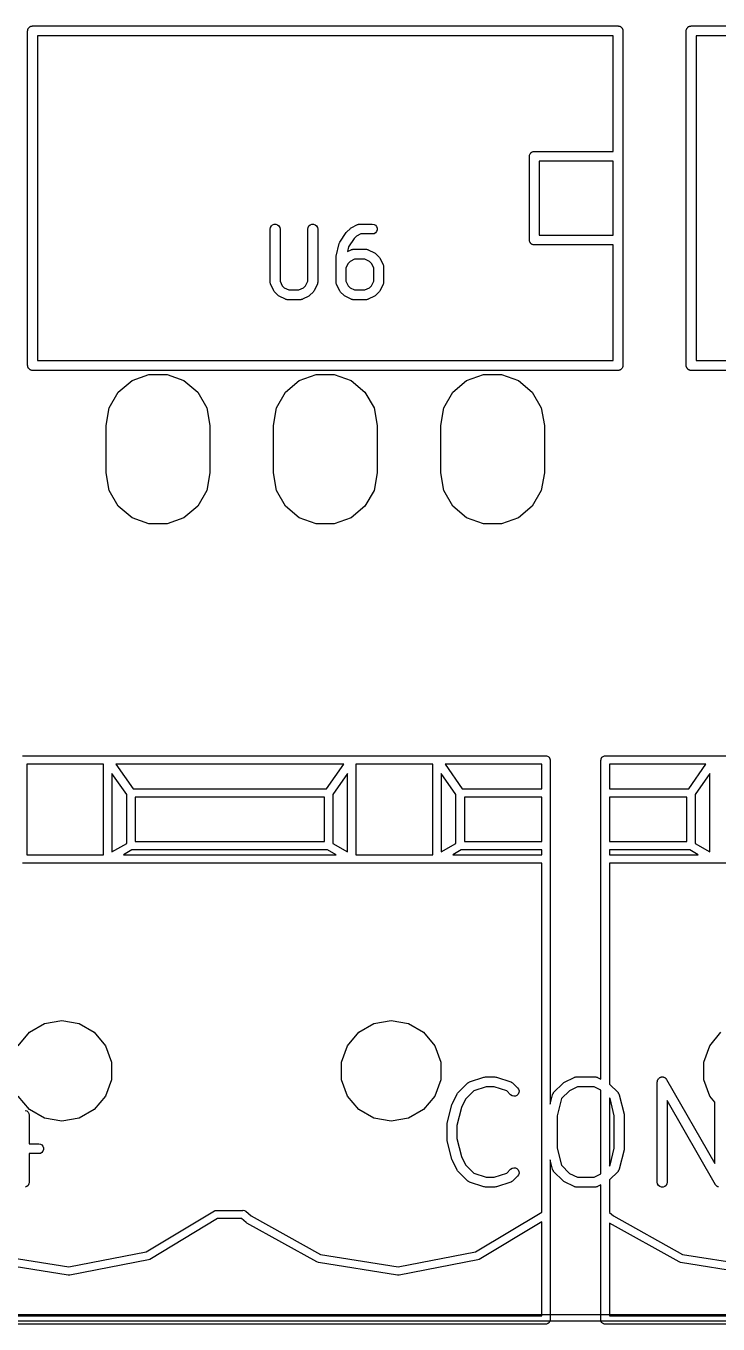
# Model space of a CAD drawing. Extents: x 10 to 287, y -200 to -10.
# Drawn here: x 155.45 to 165.96, y -130.09 to -110.39 of the extents above; entities that cross this region are included whole.
import ezdxf

# ---------------------------------------------------------------- set-up
doc = ezdxf.new("R2010")
doc.units = 0
doc.header["$MEASUREMENT"] = 0
doc.layers.add('BLACK', color=7, linetype='CONTINUOUS')

msp = doc.modelspace()

# ---------------------------------------------------------------- linework, layer by layer
at = {"layer": 'Black'}
for p, q in [((155.48, -110.46), (155.481, -110.454)), ((155.48, -115.54), (155.48, -110.46)), ((155.481, -110.447), (155.483, -110.441)), ((155.481, -110.454), (155.481, -110.447)), ((155.483, -110.441), (155.485, -110.434)), ((155.485, -110.434), (155.488, -110.429)), ((155.488, -110.429), (155.49, -110.422)), ((155.49, -110.422), (155.494, -110.417)), ((155.494, -110.417), (155.498, -110.412)), ((155.498, -110.412), (155.503, -110.408)), ((155.503, -110.408), (155.507, -110.403)), ((155.507, -110.403), (155.512, -110.399)), ((155.512, -110.399), (155.517, -110.395)), ((155.517, -110.395), (155.524, -110.393)), ((155.524, -110.393), (155.529, -110.39)), ((155.529, -110.39), (155.536, -110.388)), ((155.536, -110.388), (155.542, -110.386)), ((155.542, -110.386), (155.549, -110.386)), ((155.549, -110.386), (155.555, -110.385)), ((155.555, -110.385), (164.445, -110.385)), ((155.63, -110.535), (155.63, -115.465)), ((164.37, -110.535), (155.63, -110.535)), ((164.37, -112.29), (164.37, -110.535)), ((164.445, -110.385), (164.451, -110.386)), ((164.451, -110.386), (164.458, -110.386)), ((164.458, -110.386), (164.464, -110.388)), ((164.464, -110.388), (164.471, -110.39)), ((164.471, -110.39), (164.476, -110.393)), ((164.476, -110.393), (164.482, -110.395)), ((164.482, -110.395), (164.488, -110.399)), ((164.488, -110.399), (164.493, -110.403)), ((164.493, -110.403), (164.497, -110.408)), ((164.497, -110.408), (164.502, -110.412)), ((164.502, -110.412), (164.506, -110.417)), ((164.506, -110.417), (164.51, -110.422)), ((164.51, -110.422), (164.512, -110.429)), ((164.512, -110.429), (164.515, -110.434)), ((164.515, -110.434), (164.517, -110.441)), ((164.517, -110.441), (164.519, -110.447)), ((164.519, -110.447), (164.519, -110.454)), ((164.519, -110.454), (164.52, -110.46)), ((164.52, -110.46), (164.52, -115.54)), ((165.48, -110.46), (165.481, -110.454)), ((165.48, -115.54), (165.48, -110.46)), ((165.481, -110.447), (165.483, -110.441)), ((165.481, -110.454), (165.481, -110.447)), ((165.483, -110.441), (165.485, -110.434)), ((165.485, -110.434), (165.488, -110.429)), ((165.488, -110.429), (165.49, -110.422)), ((165.49, -110.422), (165.494, -110.417)), ((165.494, -110.417), (165.498, -110.412)), ((165.498, -110.412), (165.503, -110.408)), ((165.503, -110.408), (165.507, -110.403)), ((165.507, -110.403), (165.512, -110.399)), ((165.512, -110.399), (165.517, -110.395)), ((165.517, -110.395), (165.524, -110.393)), ((165.524, -110.393), (165.529, -110.39)), ((165.529, -110.39), (165.536, -110.388)), ((165.536, -110.388), (165.542, -110.386)), ((165.542, -110.386), (165.549, -110.386)), ((165.549, -110.386), (165.555, -110.385)), ((165.555, -110.385), (174.445, -110.385)), ((165.63, -110.535), (165.63, -115.465)), ((174.37, -110.535), (165.63, -110.535)), ((163.105, -112.339), (163.108, -112.334)), ((163.108, -112.334), (163.11, -112.328)), ((163.11, -112.328), (163.114, -112.322)), ((163.114, -112.322), (163.118, -112.317)), ((163.118, -112.317), (163.123, -112.313)), ((163.123, -112.313), (163.127, -112.308)), ((163.127, -112.308), (163.132, -112.304)), ((163.132, -112.304), (163.137, -112.3)), ((163.137, -112.3), (163.144, -112.298)), ((163.144, -112.298), (163.149, -112.295)), ((163.149, -112.295), (163.156, -112.293)), ((163.156, -112.293), (163.162, -112.291)), ((163.162, -112.291), (163.169, -112.291)), ((163.169, -112.291), (163.175, -112.29)), ((163.175, -112.29), (164.37, -112.29)), ((163.1, -112.365), (163.101, -112.359)), ((163.1, -113.635), (163.1, -112.365)), ((163.101, -112.352), (163.103, -112.346)), ((163.101, -112.359), (163.101, -112.352)), ((163.103, -112.346), (163.105, -112.339)), ((163.25, -112.44), (163.25, -113.56)), ((164.37, -112.44), (163.25, -112.44)), ((164.37, -113.56), (164.37, -112.44)), ((159.163, -113.468), (159.168, -113.443)), ((159.163, -114.278), (159.163, -113.468)), ((159.168, -113.443), (159.181, -113.42)), ((159.181, -113.42), (159.201, -113.403)), ((159.201, -113.403), (159.225, -113.395)), ((159.225, -113.395), (159.251, -113.395)), ((159.251, -113.395), (159.276, -113.403)), ((159.276, -113.403), (159.296, -113.42)), ((159.296, -113.42), (159.309, -113.443)), ((159.309, -113.443), (159.313, -113.468)), ((159.313, -113.468), (159.313, -114.26)), ((159.735, -113.468), (159.739, -113.443)), ((159.735, -114.26), (159.735, -113.468)), ((159.739, -113.443), (159.752, -113.42)), ((159.752, -113.42), (159.772, -113.403)), ((159.772, -113.403), (159.796, -113.395)), ((159.796, -113.395), (159.823, -113.395)), ((159.823, -113.395), (159.847, -113.403)), ((159.847, -113.403), (159.867, -113.42)), ((159.867, -113.42), (159.88, -113.443)), ((159.88, -113.443), (159.885, -113.468)), ((159.885, -113.468), (159.885, -114.278)), ((160.319, -113.522), (160.324, -113.517)), ((160.324, -113.517), (160.328, -113.511)), ((160.328, -113.511), (160.376, -113.463)), ((160.376, -113.463), (160.385, -113.456)), ((160.385, -113.456), (160.395, -113.449)), ((160.395, -113.449), (160.49, -113.401)), ((160.49, -113.401), (160.494, -113.4)), ((160.494, -113.4), (160.498, -113.398)), ((160.498, -113.398), (160.507, -113.396)), ((160.507, -113.396), (160.515, -113.394)), ((160.515, -113.394), (160.52, -113.394)), ((160.52, -113.394), (160.524, -113.393)), ((160.524, -113.393), (160.714, -113.393)), ((160.714, -113.393), (160.74, -113.398)), ((160.74, -113.398), (160.762, -113.411)), ((160.762, -113.411), (160.779, -113.431)), ((160.779, -113.506), (160.762, -113.526)), ((160.779, -113.431), (160.788, -113.455)), ((160.788, -113.481), (160.779, -113.506)), ((160.788, -113.455), (160.788, -113.481)), ((160.165, -113.879), (160.213, -113.688)), ((160.213, -113.688), (160.218, -113.677)), ((160.218, -113.677), (160.223, -113.665)), ((160.223, -113.665), (160.319, -113.522)), ((160.439, -113.611), (160.355, -113.737)), ((160.473, -113.578), (160.439, -113.611)), ((160.542, -113.543), (160.473, -113.578)), ((160.714, -113.543), (160.542, -113.543)), ((160.74, -113.539), (160.714, -113.543)), ((160.762, -113.526), (160.74, -113.539)), ((163.101, -113.641), (163.1, -113.635)), ((163.101, -113.648), (163.101, -113.641)), ((163.103, -113.654), (163.101, -113.648)), ((163.105, -113.661), (163.103, -113.654)), ((163.108, -113.666), (163.105, -113.661)), ((163.11, -113.672), (163.108, -113.666)), ((163.114, -113.678), (163.11, -113.672)), ((163.118, -113.683), (163.114, -113.678)), ((163.123, -113.687), (163.118, -113.683)), ((163.127, -113.692), (163.123, -113.687)), ((163.132, -113.696), (163.127, -113.692)), ((163.137, -113.7), (163.132, -113.696)), ((163.144, -113.702), (163.137, -113.7)), ((163.149, -113.705), (163.144, -113.702)), ((163.156, -113.707), (163.149, -113.705)), ((163.162, -113.709), (163.156, -113.707)), ((163.169, -113.709), (163.162, -113.709)), ((163.175, -113.71), (163.169, -113.709)), ((164.37, -113.71), (163.175, -113.71)), ((163.25, -113.56), (164.37, -113.56)), ((164.37, -115.465), (164.37, -113.71)), ((160.163, -113.897), (160.165, -113.888)), ((160.163, -114.278), (160.163, -113.897)), ((160.165, -113.888), (160.165, -113.879)), ((160.355, -113.737), (160.337, -113.811)), ((160.337, -113.811), (160.395, -113.782)), ((160.395, -113.782), (160.399, -113.781)), ((160.399, -113.781), (160.403, -113.779)), ((160.403, -113.779), (160.412, -113.777)), ((160.412, -113.777), (160.42, -113.775)), ((160.42, -113.775), (160.424, -113.775)), ((160.424, -113.775), (160.429, -113.774)), ((160.429, -113.774), (160.619, -113.774)), ((160.619, -113.774), (160.623, -113.775)), ((160.623, -113.775), (160.628, -113.775)), ((160.628, -113.775), (160.636, -113.777)), ((160.636, -113.777), (160.645, -113.779)), ((160.645, -113.779), (160.648, -113.781)), ((160.648, -113.781), (160.653, -113.782)), ((160.653, -113.782), (160.748, -113.83)), ((160.748, -113.83), (160.757, -113.837)), ((160.757, -113.837), (160.767, -113.844)), ((160.767, -113.844), (160.815, -113.892)), ((160.815, -113.892), (160.822, -113.901)), ((160.822, -113.901), (160.829, -113.911)), ((160.829, -113.911), (160.877, -114.006)), ((160.347, -113.989), (160.313, -114.058)), ((160.313, -114.058), (160.313, -114.26)), ((160.378, -113.959), (160.347, -113.989)), ((160.446, -113.924), (160.378, -113.959)), ((160.601, -113.924), (160.446, -113.924)), ((160.67, -113.959), (160.601, -113.924)), ((160.7, -113.989), (160.67, -113.959)), ((160.735, -114.058), (160.7, -113.989)), ((160.735, -114.26), (160.735, -114.058)), ((160.877, -114.006), (160.878, -114.01)), ((160.878, -114.01), (160.88, -114.014)), ((160.88, -114.014), (160.882, -114.023)), ((160.882, -114.023), (160.884, -114.031)), ((160.884, -114.031), (160.884, -114.036)), ((160.884, -114.036), (160.885, -114.04)), ((160.885, -114.04), (160.885, -114.278)), ((159.164, -114.282), (159.163, -114.278)), ((159.164, -114.286), (159.164, -114.282)), ((159.166, -114.295), (159.164, -114.286)), ((159.168, -114.304), (159.166, -114.295)), ((159.17, -114.307), (159.168, -114.304)), ((159.313, -114.26), (159.347, -114.329)), ((159.7, -114.329), (159.735, -114.26)), ((159.88, -114.304), (159.878, -114.307)), ((159.882, -114.295), (159.88, -114.304)), ((159.884, -114.286), (159.882, -114.295)), ((159.885, -114.278), (159.884, -114.282)), ((159.884, -114.282), (159.884, -114.286)), ((160.164, -114.282), (160.163, -114.278)), ((160.164, -114.286), (160.164, -114.282)), ((160.166, -114.295), (160.164, -114.286)), ((160.168, -114.304), (160.166, -114.295)), ((160.17, -114.307), (160.168, -114.304)), ((160.313, -114.26), (160.347, -114.329)), ((160.7, -114.329), (160.735, -114.26)), ((160.88, -114.304), (160.878, -114.307)), ((160.882, -114.295), (160.88, -114.304)), ((160.884, -114.286), (160.882, -114.295)), ((160.885, -114.278), (160.884, -114.282)), ((160.884, -114.282), (160.884, -114.286)), ((159.171, -114.311), (159.17, -114.307)), ((159.219, -114.407), (159.171, -114.311)), ((159.226, -114.416), (159.219, -114.407)), ((159.233, -114.426), (159.226, -114.416)), ((159.28, -114.474), (159.233, -114.426)), ((159.29, -114.481), (159.28, -114.474)), ((159.3, -114.488), (159.29, -114.481)), ((159.395, -114.535), (159.3, -114.488)), ((159.347, -114.329), (159.378, -114.359)), ((159.378, -114.359), (159.446, -114.393)), ((159.446, -114.393), (159.601, -114.393)), ((159.601, -114.393), (159.67, -114.359)), ((159.748, -114.488), (159.653, -114.535)), ((159.67, -114.359), (159.7, -114.329)), ((159.757, -114.481), (159.748, -114.488)), ((159.767, -114.474), (159.757, -114.481)), ((159.815, -114.426), (159.767, -114.474)), ((159.822, -114.416), (159.815, -114.426)), ((159.829, -114.407), (159.822, -114.416)), ((159.877, -114.311), (159.829, -114.407)), ((159.878, -114.307), (159.877, -114.311)), ((160.171, -114.311), (160.17, -114.307)), ((160.219, -114.407), (160.171, -114.311)), ((160.226, -114.416), (160.219, -114.407)), ((160.233, -114.426), (160.226, -114.416)), ((160.28, -114.474), (160.233, -114.426)), ((160.29, -114.481), (160.28, -114.474)), ((160.3, -114.488), (160.29, -114.481)), ((160.395, -114.535), (160.3, -114.488)), ((160.347, -114.329), (160.378, -114.359)), ((160.378, -114.359), (160.446, -114.393)), ((160.446, -114.393), (160.601, -114.393)), ((160.601, -114.393), (160.67, -114.359)), ((160.748, -114.488), (160.653, -114.535)), ((160.67, -114.359), (160.7, -114.329)), ((160.757, -114.481), (160.748, -114.488)), ((160.767, -114.474), (160.757, -114.481)), ((160.815, -114.426), (160.767, -114.474)), ((160.822, -114.416), (160.815, -114.426)), ((160.829, -114.407), (160.822, -114.416)), ((160.877, -114.311), (160.829, -114.407)), ((160.878, -114.307), (160.877, -114.311)), ((159.399, -114.537), (159.395, -114.535)), ((159.403, -114.539), (159.399, -114.537)), ((159.412, -114.54), (159.403, -114.539)), ((159.42, -114.543), (159.412, -114.54)), ((159.424, -114.543), (159.42, -114.543)), ((159.429, -114.543), (159.424, -114.543)), ((159.619, -114.543), (159.429, -114.543)), ((159.623, -114.543), (159.619, -114.543)), ((159.628, -114.543), (159.623, -114.543)), ((159.636, -114.54), (159.628, -114.543)), ((159.645, -114.539), (159.636, -114.54)), ((159.648, -114.537), (159.645, -114.539)), ((159.653, -114.535), (159.648, -114.537)), ((160.399, -114.537), (160.395, -114.535)), ((160.403, -114.539), (160.399, -114.537)), ((160.412, -114.54), (160.403, -114.539)), ((160.42, -114.543), (160.412, -114.54)), ((160.424, -114.543), (160.42, -114.543)), ((160.429, -114.543), (160.424, -114.543)), ((160.619, -114.543), (160.429, -114.543)), ((160.623, -114.543), (160.619, -114.543)), ((160.628, -114.543), (160.623, -114.543)), ((160.636, -114.54), (160.628, -114.543)), ((160.645, -114.539), (160.636, -114.54)), ((160.648, -114.537), (160.645, -114.539)), ((160.653, -114.535), (160.648, -114.537)), ((155.63, -115.465), (164.37, -115.465)), ((165.63, -115.465), (174.37, -115.465)), ((155.481, -115.546), (155.48, -115.54)), ((155.481, -115.553), (155.481, -115.546)), ((155.483, -115.559), (155.481, -115.553)), ((155.485, -115.566), (155.483, -115.559)), ((155.488, -115.571), (155.485, -115.566)), ((155.49, -115.578), (155.488, -115.571)), ((155.494, -115.583), (155.49, -115.578)), ((155.498, -115.588), (155.494, -115.583)), ((155.503, -115.592), (155.498, -115.588)), ((155.507, -115.597), (155.503, -115.592)), ((155.512, -115.601), (155.507, -115.597)), ((155.517, -115.605), (155.512, -115.601)), ((155.524, -115.607), (155.517, -115.605)), ((155.529, -115.61), (155.524, -115.607)), ((155.536, -115.612), (155.529, -115.61)), ((155.542, -115.614), (155.536, -115.612)), ((155.549, -115.614), (155.542, -115.614)), ((155.555, -115.615), (155.549, -115.614)), ((164.445, -115.615), (155.555, -115.615)), ((157.066, -115.768), (157.323, -115.675)), ((157.323, -115.675), (157.597, -115.675)), ((157.597, -115.675), (157.854, -115.768)), ((159.606, -115.768), (159.863, -115.675)), ((159.863, -115.675), (160.137, -115.675)), ((160.137, -115.675), (160.394, -115.768)), ((162.146, -115.768), (162.403, -115.675)), ((162.403, -115.675), (162.677, -115.675)), ((162.677, -115.675), (162.934, -115.768)), ((164.451, -115.614), (164.445, -115.615)), ((164.458, -115.614), (164.451, -115.614)), ((164.464, -115.612), (164.458, -115.614)), ((164.471, -115.61), (164.464, -115.612)), ((164.476, -115.607), (164.471, -115.61)), ((164.482, -115.605), (164.476, -115.607)), ((164.488, -115.601), (164.482, -115.605)), ((164.493, -115.597), (164.488, -115.601)), ((164.497, -115.592), (164.493, -115.597)), ((164.502, -115.588), (164.497, -115.592)), ((164.506, -115.583), (164.502, -115.588)), ((164.51, -115.578), (164.506, -115.583)), ((164.512, -115.571), (164.51, -115.578)), ((164.515, -115.566), (164.512, -115.571)), ((164.517, -115.559), (164.515, -115.566)), ((164.519, -115.553), (164.517, -115.559)), ((164.52, -115.54), (164.519, -115.546)), ((164.519, -115.546), (164.519, -115.553)), ((165.481, -115.546), (165.48, -115.54)), ((165.481, -115.553), (165.481, -115.546)), ((165.483, -115.559), (165.481, -115.553)), ((165.485, -115.566), (165.483, -115.559)), ((165.488, -115.571), (165.485, -115.566)), ((165.49, -115.578), (165.488, -115.571)), ((165.494, -115.583), (165.49, -115.578)), ((165.498, -115.588), (165.494, -115.583)), ((165.503, -115.592), (165.498, -115.588)), ((165.507, -115.597), (165.503, -115.592)), ((165.512, -115.601), (165.507, -115.597)), ((165.517, -115.605), (165.512, -115.601)), ((165.524, -115.607), (165.517, -115.605)), ((165.529, -115.61), (165.524, -115.607)), ((165.536, -115.612), (165.529, -115.61)), ((165.542, -115.614), (165.536, -115.612)), ((165.549, -115.614), (165.542, -115.614)), ((165.555, -115.615), (165.549, -115.614)), ((174.445, -115.615), (165.555, -115.615)), ((156.857, -115.944), (157.066, -115.768)), ((157.854, -115.768), (158.063, -115.944)), ((159.397, -115.944), (159.606, -115.768)), ((160.394, -115.768), (160.603, -115.944)), ((161.937, -115.944), (162.146, -115.768)), ((162.934, -115.768), (163.143, -115.944)), ((156.72, -116.181), (156.857, -115.944)), ((158.063, -115.944), (158.2, -116.181)), ((159.26, -116.181), (159.397, -115.944)), ((160.603, -115.944), (160.74, -116.181)), ((161.8, -116.181), (161.937, -115.944)), ((163.143, -115.944), (163.28, -116.181)), ((156.673, -116.45), (156.72, -116.181)), ((158.2, -116.181), (158.247, -116.45)), ((159.213, -116.45), (159.26, -116.181)), ((160.74, -116.181), (160.787, -116.45)), ((161.753, -116.45), (161.8, -116.181)), ((163.28, -116.181), (163.327, -116.45)), ((156.673, -117.17), (156.673, -116.45)), ((158.247, -116.45), (158.247, -117.17)), ((159.213, -117.17), (159.213, -116.45)), ((160.787, -116.45), (160.787, -117.17)), ((161.753, -117.17), (161.753, -116.45)), ((163.327, -116.45), (163.327, -117.17)), ((156.72, -117.439), (156.673, -117.17)), ((158.247, -117.17), (158.2, -117.439)), ((159.26, -117.439), (159.213, -117.17)), ((160.787, -117.17), (160.74, -117.439)), ((161.8, -117.439), (161.753, -117.17)), ((163.327, -117.17), (163.28, -117.439)), ((156.857, -117.676), (156.72, -117.439)), ((158.2, -117.439), (158.063, -117.676)), ((159.397, -117.676), (159.26, -117.439)), ((160.74, -117.439), (160.603, -117.676)), ((161.937, -117.676), (161.8, -117.439)), ((163.28, -117.439), (163.143, -117.676)), ((157.066, -117.852), (156.857, -117.676)), ((157.323, -117.945), (157.066, -117.852)), ((157.854, -117.852), (157.597, -117.945)), ((158.063, -117.676), (157.854, -117.852)), ((159.606, -117.852), (159.397, -117.676)), ((159.863, -117.945), (159.606, -117.852)), ((160.394, -117.852), (160.137, -117.945)), ((160.603, -117.676), (160.394, -117.852)), ((162.146, -117.852), (161.937, -117.676)), ((162.403, -117.945), (162.146, -117.852)), ((162.934, -117.852), (162.677, -117.945)), ((163.143, -117.676), (162.934, -117.852)), ((157.597, -117.945), (157.323, -117.945)), ((160.137, -117.945), (159.863, -117.945)), ((162.677, -117.945), (162.403, -117.945)), ((155.402, -121.468), (156.698, -121.468)), ((155.466, -121.594), (155.466, -122.969)), ((156.634, -121.594), (155.466, -121.594)), ((156.634, -122.969), (156.634, -121.594)), ((156.698, -121.468), (159.949, -121.468)), ((157.151, -121.594), (156.82, -121.594)), ((156.82, -121.594), (157.081, -121.968)), ((160.28, -121.594), (157.151, -121.594)), ((159.949, -121.468), (160.402, -121.468)), ((160.019, -121.968), (160.28, -121.594)), ((160.402, -121.468), (161.698, -121.468)), ((160.466, -121.594), (160.466, -122.969)), ((161.634, -121.594), (160.466, -121.594)), ((161.634, -122.969), (161.634, -121.594)), ((161.698, -121.468), (163.339, -121.468)), ((161.82, -121.594), (162.081, -121.968)), ((163.286, -121.594), (161.82, -121.594)), ((163.286, -121.968), (163.286, -121.594)), ((163.339, -121.468), (163.339, -121.467)), ((163.339, -121.467), (163.361, -121.467)), ((163.361, -121.467), (163.372, -121.471)), ((163.372, -121.471), (163.372, -121.471)), ((163.372, -121.471), (163.372, -121.471)), ((163.372, -121.471), (163.382, -121.475)), ((163.382, -121.475), (163.39, -121.482)), ((163.39, -121.482), (163.391, -121.482)), ((163.391, -121.482), (163.392, -121.483)), ((163.392, -121.483), (163.399, -121.489)), ((163.399, -121.489), (163.403, -121.497)), ((163.403, -121.497), (163.405, -121.499)), ((163.405, -121.499), (163.406, -121.502)), ((163.406, -121.502), (163.41, -121.508)), ((163.41, -121.508), (163.411, -121.516)), ((163.411, -121.516), (163.413, -121.52)), ((163.413, -121.52), (163.413, -121.525)), ((163.413, -121.525), (163.413, -121.53)), ((163.413, -121.53), (163.413, -126.753)), ((164.186, -121.53), (164.187, -121.525)), ((164.186, -126.374), (164.186, -121.53)), ((164.187, -121.52), (164.189, -121.516)), ((164.187, -121.525), (164.187, -121.52)), ((164.189, -121.516), (164.19, -121.508)), ((164.19, -121.508), (164.194, -121.502)), ((164.194, -121.502), (164.195, -121.499)), ((164.195, -121.499), (164.197, -121.497)), ((164.197, -121.497), (164.201, -121.489)), ((164.201, -121.489), (164.208, -121.483)), ((164.208, -121.483), (164.209, -121.482)), ((164.209, -121.482), (164.21, -121.482)), ((164.21, -121.482), (164.218, -121.475)), ((164.218, -121.475), (164.228, -121.471)), ((164.228, -121.471), (164.239, -121.467)), ((164.228, -121.471), (164.228, -121.471)), ((164.228, -121.471), (164.228, -121.471)), ((164.239, -121.467), (164.261, -121.467)), ((164.261, -121.467), (164.261, -121.468)), ((164.261, -121.468), (165.902, -121.468)), ((164.314, -121.594), (164.314, -121.968)), ((165.78, -121.594), (164.314, -121.594)), ((165.519, -121.968), (165.78, -121.594)), ((165.902, -121.468), (167.198, -121.468)), ((156.985, -122.051), (156.761, -121.732)), ((156.761, -121.732), (156.761, -122.923)), ((160.339, -121.732), (160.115, -122.051)), ((160.339, -122.923), (160.339, -121.732)), ((161.985, -122.051), (161.761, -121.732)), ((161.761, -121.732), (161.761, -122.923)), ((165.839, -121.732), (165.615, -122.051)), ((165.839, -122.923), (165.839, -121.732)), ((157.081, -121.968), (159.949, -121.968)), ((159.949, -121.968), (160.019, -121.968)), ((162.081, -121.968), (163.286, -121.968)), ((164.314, -121.968), (165.519, -121.968)), ((156.985, -122.795), (156.985, -122.051)), ((157.151, -122.095), (157.112, -122.095)), ((157.112, -122.095), (157.112, -122.768)), ((159.988, -122.095), (157.151, -122.095)), ((159.988, -122.768), (159.988, -122.095)), ((160.115, -122.051), (160.115, -122.795)), ((161.985, -122.795), (161.985, -122.051)), ((162.112, -122.095), (162.112, -122.768)), ((163.286, -122.095), (162.112, -122.095)), ((163.286, -122.768), (163.286, -122.095)), ((164.314, -122.095), (164.314, -122.768)), ((165.488, -122.095), (164.314, -122.095)), ((165.488, -122.768), (165.488, -122.095)), ((165.615, -122.051), (165.615, -122.795)), ((157.112, -122.768), (159.949, -122.768)), ((159.949, -122.768), (159.988, -122.768)), ((162.112, -122.768), (163.286, -122.768)), ((164.314, -122.768), (165.488, -122.768)), ((155.466, -122.969), (156.634, -122.969)), ((156.761, -122.923), (156.985, -122.795)), ((157.065, -122.895), (156.936, -122.969)), ((156.936, -122.969), (157.048, -122.969)), ((157.048, -122.969), (159.949, -122.969)), ((157.151, -122.895), (157.065, -122.895)), ((159.949, -122.895), (157.151, -122.895)), ((160.035, -122.895), (159.949, -122.895)), ((159.949, -122.969), (160.052, -122.969)), ((160.164, -122.969), (160.035, -122.895)), ((160.052, -122.969), (160.164, -122.969)), ((160.115, -122.795), (160.339, -122.923)), ((160.466, -122.969), (161.634, -122.969)), ((161.761, -122.923), (161.985, -122.795)), ((162.065, -122.895), (161.936, -122.969)), ((161.936, -122.969), (162.048, -122.969)), ((162.048, -122.969), (163.286, -122.969)), ((163.286, -122.895), (162.065, -122.895)), ((163.286, -122.969), (163.286, -122.895)), ((165.535, -122.895), (164.314, -122.895)), ((164.314, -122.895), (164.314, -122.969)), ((164.314, -122.969), (165.552, -122.969)), ((165.664, -122.969), (165.535, -122.895)), ((165.552, -122.969), (165.664, -122.969)), ((165.615, -122.795), (165.839, -122.923)), ((156.698, -123.096), (155.402, -123.096)), ((157.048, -123.096), (156.698, -123.096)), ((157.151, -123.096), (157.048, -123.096)), ((159.949, -123.096), (157.151, -123.096)), ((160.052, -123.096), (159.949, -123.096)), ((160.402, -123.096), (160.052, -123.096)), ((161.698, -123.096), (160.402, -123.096)), ((162.048, -123.096), (161.698, -123.096)), ((163.286, -123.096), (162.048, -123.096)), ((163.286, -128.393), (163.286, -123.096)), ((165.552, -123.096), (164.314, -123.096)), ((164.314, -123.096), (164.314, -126.449)), ((165.902, -123.096), (165.552, -123.096)), ((167.198, -123.096), (165.902, -123.096)), ((155.508, -125.664), (155.738, -125.531)), ((155.738, -125.531), (156, -125.485)), ((156, -125.485), (156.262, -125.531)), ((156.262, -125.531), (156.492, -125.664)), ((160.508, -125.664), (160.738, -125.531)), ((160.738, -125.531), (161, -125.485)), ((161, -125.485), (161.262, -125.531)), ((161.262, -125.531), (161.492, -125.664)), ((155.338, -125.868), (155.508, -125.664)), ((156.492, -125.664), (156.662, -125.868)), ((160.338, -125.868), (160.508, -125.664)), ((161.492, -125.664), (161.662, -125.868)), ((165.838, -125.868), (166.008, -125.664)), ((156.662, -125.868), (156.753, -126.117)), ((160.247, -126.117), (160.338, -125.868)), ((161.662, -125.868), (161.753, -126.117)), ((165.747, -126.117), (165.838, -125.868)), ((156.753, -126.117), (156.753, -126.383)), ((160.247, -126.383), (160.247, -126.117)), ((161.753, -126.117), (161.753, -126.383)), ((165.747, -126.383), (165.747, -126.117)), ((156.753, -126.383), (156.662, -126.632)), ((160.338, -126.632), (160.247, -126.383)), ((161.753, -126.383), (161.662, -126.632)), ((162.016, -126.58), (162.162, -126.435)), ((162.162, -126.435), (162.165, -126.432)), ((162.165, -126.432), (162.168, -126.429)), ((162.168, -126.429), (162.176, -126.425)), ((162.176, -126.425), (162.183, -126.42)), ((162.183, -126.42), (162.187, -126.419)), ((162.187, -126.419), (162.191, -126.417)), ((162.191, -126.417), (162.409, -126.344)), ((162.444, -126.49), (162.255, -126.554)), ((162.409, -126.344), (162.42, -126.343)), ((162.42, -126.343), (162.432, -126.34)), ((162.432, -126.34), (162.577, -126.34)), ((162.565, -126.49), (162.444, -126.49)), ((162.755, -126.554), (162.565, -126.49)), ((162.577, -126.34), (162.589, -126.343)), ((162.589, -126.343), (162.601, -126.344)), ((162.601, -126.344), (162.819, -126.417)), ((162.819, -126.417), (162.823, -126.419)), ((162.823, -126.419), (162.827, -126.42)), ((162.827, -126.42), (162.834, -126.425)), ((162.834, -126.425), (162.842, -126.429)), ((162.842, -126.429), (162.845, -126.432)), ((162.845, -126.432), (162.848, -126.435)), ((162.848, -126.435), (162.921, -126.508)), ((162.921, -126.508), (162.936, -126.529)), ((163.468, -126.58), (163.613, -126.435)), ((163.613, -126.435), (163.623, -126.428)), ((163.623, -126.428), (163.632, -126.421)), ((163.632, -126.421), (163.778, -126.348)), ((163.829, -126.49), (163.71, -126.55)), ((163.778, -126.348), (163.782, -126.347)), ((163.782, -126.347), (163.785, -126.345)), ((163.785, -126.345), (163.794, -126.343)), ((163.794, -126.343), (163.803, -126.341)), ((163.803, -126.341), (163.807, -126.341)), ((163.807, -126.341), (163.811, -126.34)), ((163.811, -126.34), (164.101, -126.34)), ((164.084, -126.49), (163.829, -126.49)), ((164.186, -126.542), (164.084, -126.49)), ((164.101, -126.34), (164.106, -126.341)), ((164.106, -126.341), (164.11, -126.341)), ((164.11, -126.341), (164.118, -126.343)), ((164.118, -126.343), (164.127, -126.345)), ((164.127, -126.345), (164.131, -126.347)), ((164.131, -126.347), (164.135, -126.348)), ((164.135, -126.348), (164.186, -126.374)), ((164.314, -126.449), (164.445, -126.58)), ((165.042, -126.415), (165.044, -126.409)), ((165.042, -127.939), (165.042, -126.415)), ((165.044, -126.402), (165.046, -126.396)), ((165.044, -126.409), (165.044, -126.402)), ((165.046, -126.396), (165.047, -126.39)), ((165.047, -126.39), (165.05, -126.384)), ((165.05, -126.384), (165.053, -126.378)), ((165.053, -126.378), (165.057, -126.373)), ((165.057, -126.373), (165.06, -126.367)), ((165.06, -126.367), (165.065, -126.363)), ((165.065, -126.363), (165.069, -126.358)), ((165.069, -126.358), (165.075, -126.355)), ((165.075, -126.355), (165.08, -126.35)), ((165.08, -126.35), (165.086, -126.348)), ((165.086, -126.348), (165.092, -126.345)), ((165.092, -126.345), (165.098, -126.344)), ((165.098, -126.344), (165.104, -126.342)), ((165.104, -126.342), (165.111, -126.342)), ((165.111, -126.342), (165.118, -126.34)), ((165.118, -126.34), (165.124, -126.342)), ((165.124, -126.342), (165.13, -126.342)), ((165.13, -126.342), (165.137, -126.344)), ((165.137, -126.344), (165.143, -126.345)), ((165.143, -126.345), (165.149, -126.348)), ((165.149, -126.348), (165.155, -126.35)), ((165.155, -126.35), (165.16, -126.355)), ((165.16, -126.355), (165.166, -126.358)), ((165.166, -126.358), (165.17, -126.363)), ((165.17, -126.363), (165.175, -126.367)), ((165.175, -126.367), (165.178, -126.373)), ((165.178, -126.373), (165.183, -126.378)), ((165.183, -126.378), (165.913, -127.657)), ((165.838, -126.632), (165.747, -126.383)), ((155.508, -126.836), (155.338, -126.632)), ((156.662, -126.632), (156.492, -126.836)), ((160.508, -126.836), (160.338, -126.632)), ((161.662, -126.632), (161.492, -126.836)), ((161.93, -126.745), (162.002, -126.6)), ((162.002, -126.6), (162.009, -126.59)), ((162.009, -126.59), (162.016, -126.58)), ((162.131, -126.678), (162.068, -126.804)), ((162.255, -126.554), (162.131, -126.678)), ((162.815, -126.614), (162.755, -126.554)), ((162.836, -126.629), (162.815, -126.614)), ((162.861, -126.635), (162.836, -126.629)), ((162.887, -126.633), (162.861, -126.635)), ((162.911, -126.622), (162.887, -126.633)), ((162.929, -126.604), (162.911, -126.622)), ((162.94, -126.58), (162.929, -126.604)), ((162.936, -126.529), (162.942, -126.554)), ((162.942, -126.554), (162.94, -126.58)), ((163.413, -126.753), (163.448, -126.615)), ((163.448, -126.615), (163.451, -126.608)), ((163.451, -126.608), (163.453, -126.601)), ((163.453, -126.601), (163.456, -126.597)), ((163.456, -126.597), (163.459, -126.591)), ((163.459, -126.591), (163.464, -126.586)), ((163.464, -126.586), (163.468, -126.58)), ((163.589, -126.671), (163.523, -126.933)), ((163.71, -126.55), (163.589, -126.671)), ((164.186, -127.813), (164.186, -126.542)), ((164.324, -126.671), (164.314, -126.661)), ((164.314, -126.661), (164.314, -127.694)), ((164.389, -126.933), (164.324, -126.671)), ((164.445, -126.58), (164.449, -126.586)), ((164.449, -126.586), (164.454, -126.591)), ((164.454, -126.591), (164.456, -126.597)), ((164.456, -126.597), (164.46, -126.601)), ((164.46, -126.601), (164.462, -126.608)), ((164.462, -126.608), (164.464, -126.615)), ((164.464, -126.615), (164.537, -126.905)), ((165.923, -127.977), (165.192, -126.698)), ((165.192, -126.698), (165.192, -127.939)), ((165.913, -126.723), (165.838, -126.632)), ((155.444, -126.85), (155.468, -126.858)), ((155.468, -126.858), (155.488, -126.875)), ((155.488, -126.875), (155.501, -126.898)), ((155.501, -126.898), (155.506, -126.923)), ((155.738, -126.969), (155.508, -126.836)), ((156.492, -126.836), (156.262, -126.969)), ((160.738, -126.969), (160.508, -126.836)), ((161.492, -126.836), (161.262, -126.969)), ((161.852, -127.05), (161.924, -126.76)), ((161.924, -126.76), (161.927, -126.753)), ((161.927, -126.753), (161.93, -126.745)), ((162.068, -126.804), (161.999, -127.078)), ((164.537, -126.905), (164.538, -126.914)), ((164.538, -126.914), (164.539, -126.923)), ((165.913, -127.657), (165.913, -126.723)), ((155.506, -126.923), (155.506, -127.356)), ((156, -127.015), (155.738, -126.969)), ((156.262, -126.969), (156, -127.015)), ((161, -127.015), (160.738, -126.969)), ((161.262, -126.969), (161, -127.015)), ((161.849, -127.069), (161.851, -127.06)), ((161.849, -127.286), (161.849, -127.069)), ((161.851, -127.06), (161.852, -127.05)), ((161.999, -127.078), (161.999, -127.277)), ((163.523, -126.933), (163.523, -127.422)), ((164.389, -127.422), (164.389, -126.933)), ((164.539, -126.923), (164.539, -127.431)), ((161.851, -127.295), (161.849, -127.286)), ((161.852, -127.304), (161.851, -127.295)), ((161.924, -127.595), (161.852, -127.304)), ((161.999, -127.277), (162.068, -127.55)), ((155.506, -127.356), (155.648, -127.356)), ((155.648, -127.506), (155.506, -127.506)), ((155.506, -127.506), (155.506, -127.939)), ((155.648, -127.356), (155.674, -127.361)), ((155.674, -127.502), (155.648, -127.506)), ((155.674, -127.361), (155.696, -127.374)), ((155.696, -127.489), (155.674, -127.502)), ((155.696, -127.374), (155.713, -127.394)), ((155.713, -127.469), (155.696, -127.489)), ((155.713, -127.394), (155.722, -127.418)), ((155.722, -127.444), (155.713, -127.469)), ((155.722, -127.418), (155.722, -127.444)), ((163.523, -127.422), (163.589, -127.683)), ((164.324, -127.683), (164.389, -127.422)), ((164.537, -127.45), (164.464, -127.74)), ((164.538, -127.44), (164.537, -127.45)), ((164.539, -127.431), (164.538, -127.44)), ((161.927, -127.602), (161.924, -127.595)), ((161.93, -127.61), (161.927, -127.602)), ((162.002, -127.755), (161.93, -127.61)), ((162.068, -127.55), (162.131, -127.677)), ((162.131, -127.677), (162.255, -127.801)), ((163.448, -127.74), (163.413, -127.602)), ((163.413, -127.602), (163.413, -130.03)), ((163.589, -127.683), (163.71, -127.805)), ((164.314, -127.694), (164.324, -127.683)), ((162.009, -127.765), (162.002, -127.755)), ((162.016, -127.775), (162.009, -127.765)), ((162.162, -127.92), (162.016, -127.775)), ((162.255, -127.801), (162.444, -127.864)), ((162.444, -127.864), (162.565, -127.864)), ((162.565, -127.864), (162.755, -127.801)), ((162.755, -127.801), (162.815, -127.741)), ((162.815, -127.741), (162.836, -127.726)), ((162.836, -127.726), (162.861, -127.72)), ((162.921, -127.847), (162.848, -127.92)), ((162.861, -127.72), (162.887, -127.722)), ((162.887, -127.722), (162.911, -127.733)), ((162.911, -127.733), (162.929, -127.751)), ((162.936, -127.826), (162.921, -127.847)), ((162.929, -127.751), (162.94, -127.775)), ((162.942, -127.801), (162.936, -127.826)), ((162.94, -127.775), (162.942, -127.801)), ((163.451, -127.746), (163.448, -127.74)), ((163.453, -127.753), (163.451, -127.746)), ((163.456, -127.758), (163.453, -127.753)), ((163.459, -127.764), (163.456, -127.758)), ((163.464, -127.769), (163.459, -127.764)), ((163.468, -127.775), (163.464, -127.769)), ((163.613, -127.92), (163.468, -127.775)), ((163.71, -127.805), (163.829, -127.864)), ((163.829, -127.864), (164.084, -127.864)), ((164.084, -127.864), (164.186, -127.813)), ((164.445, -127.775), (164.314, -127.906)), ((164.449, -127.769), (164.445, -127.775)), ((164.454, -127.764), (164.449, -127.769)), ((164.456, -127.758), (164.454, -127.764)), ((164.46, -127.753), (164.456, -127.758)), ((164.462, -127.746), (164.46, -127.753)), ((164.464, -127.74), (164.462, -127.746)), ((155.468, -128.004), (155.444, -128.013)), ((155.488, -127.988), (155.468, -128.004)), ((155.501, -127.965), (155.488, -127.988)), ((155.506, -127.939), (155.501, -127.965)), ((162.165, -127.922), (162.162, -127.92)), ((162.168, -127.926), (162.165, -127.922)), ((162.176, -127.93), (162.168, -127.926)), ((162.183, -127.935), (162.176, -127.93)), ((162.187, -127.936), (162.183, -127.935)), ((162.191, -127.938), (162.187, -127.936)), ((162.409, -128.011), (162.191, -127.938)), ((162.42, -128.012), (162.409, -128.011)), ((162.432, -128.014), (162.42, -128.012)), ((162.577, -128.014), (162.432, -128.014)), ((162.589, -128.012), (162.577, -128.014)), ((162.601, -128.011), (162.589, -128.012)), ((162.819, -127.938), (162.601, -128.011)), ((162.823, -127.936), (162.819, -127.938)), ((162.827, -127.935), (162.823, -127.936)), ((162.834, -127.93), (162.827, -127.935)), ((162.842, -127.926), (162.834, -127.93)), ((162.845, -127.922), (162.842, -127.926)), ((162.848, -127.92), (162.845, -127.922)), ((163.623, -127.927), (163.613, -127.92)), ((163.632, -127.934), (163.623, -127.927)), ((163.778, -128.007), (163.632, -127.934)), ((163.782, -128.008), (163.778, -128.007)), ((163.785, -128.01), (163.782, -128.008)), ((163.794, -128.011), (163.785, -128.01)), ((163.803, -128.014), (163.794, -128.011)), ((163.807, -128.014), (163.803, -128.014)), ((163.811, -128.014), (163.807, -128.014)), ((164.101, -128.014), (163.811, -128.014)), ((164.106, -128.014), (164.101, -128.014)), ((164.11, -128.014), (164.106, -128.014)), ((164.118, -128.011), (164.11, -128.014)), ((164.127, -128.01), (164.118, -128.011)), ((164.131, -128.008), (164.127, -128.01)), ((164.135, -128.007), (164.131, -128.008)), ((164.186, -127.981), (164.135, -128.007)), ((164.186, -130.03), (164.186, -127.981)), ((164.314, -127.906), (164.314, -128.399)), ((165.047, -127.965), (165.042, -127.939)), ((165.06, -127.988), (165.047, -127.965)), ((165.08, -128.004), (165.06, -127.988)), ((165.104, -128.013), (165.08, -128.004)), ((165.13, -128.013), (165.104, -128.013)), ((165.155, -128.004), (165.13, -128.013)), ((165.175, -127.988), (165.155, -128.004)), ((165.188, -127.965), (165.175, -127.988)), ((165.192, -127.939), (165.188, -127.965)), ((165.927, -127.982), (165.923, -127.977)), ((165.931, -127.988), (165.927, -127.982)), ((165.936, -127.992), (165.931, -127.988)), ((165.94, -127.997), (165.936, -127.992)), ((165.946, -128), (165.94, -127.997)), ((165.951, -128.004), (165.946, -128)), ((165.957, -128.007), (165.951, -128.004)), ((165.962, -128.01), (165.957, -128.007)), ((165.969, -128.011), (165.962, -128.01)), ((157.281, -128.996), (158.316, -128.375)), ((158.366, -128.493), (157.337, -129.111)), ((158.316, -128.375), (158.327, -128.371)), ((158.327, -128.371), (158.328, -128.37)), ((158.328, -128.37), (158.329, -128.37)), ((158.329, -128.37), (158.337, -128.367)), ((158.337, -128.367), (158.346, -128.367)), ((158.346, -128.367), (158.35, -128.367)), ((158.35, -128.367), (158.748, -128.367)), ((158.729, -128.493), (158.366, -128.493)), ((158.799, -128.553), (158.729, -128.493)), ((158.748, -128.367), (158.751, -128.366)), ((158.751, -128.366), (158.773, -128.37)), ((158.773, -128.37), (158.792, -128.381)), ((158.792, -128.381), (158.876, -128.452)), ((158.876, -128.452), (159.926, -129.035)), ((162.281, -128.996), (163.286, -128.393)), ((164.314, -128.399), (164.376, -128.452)), ((164.376, -128.452), (165.426, -129.035)), ((158.805, -128.556), (158.799, -128.553)), ((158.809, -128.56), (158.805, -128.556)), ((159.874, -129.151), (158.809, -128.56)), ((163.286, -128.541), (162.337, -129.111)), ((163.286, -129.966), (163.286, -128.541)), ((165.374, -129.151), (164.314, -128.562)), ((164.314, -128.562), (164.314, -129.966)), ((154.926, -129.035), (156.107, -129.223)), ((156.107, -129.223), (157.281, -128.996)), ((159.926, -129.035), (161.107, -129.223)), ((161.107, -129.223), (162.281, -128.996)), ((165.426, -129.035), (166.607, -129.223)), ((156.098, -129.35), (154.895, -129.158)), ((157.316, -129.118), (156.12, -129.35)), ((157.337, -129.111), (157.316, -129.118)), ((157.316, -129.118), (157.316, -129.118)), ((159.895, -129.158), (159.874, -129.151)), ((161.098, -129.35), (159.895, -129.158)), ((162.316, -129.118), (161.12, -129.35)), ((162.337, -129.111), (162.316, -129.118)), ((162.316, -129.118), (162.316, -129.118)), ((165.395, -129.158), (165.374, -129.151)), ((166.598, -129.35), (165.395, -129.158)), ((156.12, -129.35), (156.098, -129.35)), ((161.12, -129.35), (161.098, -129.35)), ((212, -130.05), (74.5, -130.05)), ((74.55, -129.95), (211.95, -129.95)), ((153.751, -129.966), (163.286, -129.966)), ((163.399, -130.071), (163.394, -130.075)), ((163.402, -130.065), (163.399, -130.071)), ((163.405, -130.062), (163.402, -130.065)), ((163.407, -130.057), (163.405, -130.062)), ((163.41, -130.052), (163.407, -130.057)), ((163.411, -130.046), (163.41, -130.052)), ((163.413, -130.041), (163.411, -130.046)), ((163.413, -130.03), (163.413, -130.035)), ((163.413, -130.035), (163.413, -130.041)), ((164.19, -130.052), (164.186, -130.03)), ((164.201, -130.071), (164.19, -130.052)), ((164.21, -130.078), (164.201, -130.071)), ((164.314, -129.966), (173.85, -129.966)), ((163.35, -130.093), (153.751, -130.093)), ((163.355, -130.093), (163.35, -130.093)), ((163.361, -130.093), (163.355, -130.093)), ((163.367, -130.09), (163.361, -130.093)), ((163.372, -130.09), (163.367, -130.09)), ((163.376, -130.087), (163.372, -130.09)), ((163.382, -130.085), (163.376, -130.087)), ((163.387, -130.081), (163.382, -130.085)), ((163.391, -130.078), (163.387, -130.081)), ((163.394, -130.075), (163.391, -130.078)), ((164.211, -130.079), (164.21, -130.078)), ((164.21, -130.078), (164.21, -130.078)), ((164.218, -130.085), (164.211, -130.079)), ((164.227, -130.088), (164.218, -130.085)), ((164.229, -130.09), (164.227, -130.088)), ((164.232, -130.09), (164.229, -130.09)), ((164.239, -130.093), (164.232, -130.09)), ((164.247, -130.093), (164.239, -130.093)), ((164.251, -130.093), (164.247, -130.093)), ((173.85, -130.093), (164.251, -130.093))]:
    msp.add_line(p, q, dxfattribs=at)

doc.saveas('drawing.dxf')
